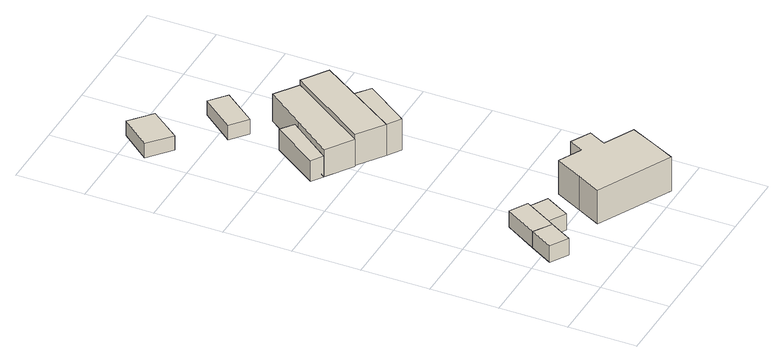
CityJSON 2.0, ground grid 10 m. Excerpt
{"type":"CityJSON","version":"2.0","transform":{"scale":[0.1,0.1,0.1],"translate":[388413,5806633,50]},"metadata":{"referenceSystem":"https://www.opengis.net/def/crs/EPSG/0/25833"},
"CityObjects":{
"building1":{"type":"Building","attributes":{"Gemeindeschluessel":"11000007","BezugspunktDach":"2200","function":"51009_1610","measuredHeight":2.59,"storeysAboveGround":0},"address":[{"country":"Germany","locality":"Berlin"}],"geometry":[{"type":"Solid","lod":"1","boundaries":[[[[0,1,2,3]],[[4,5,6,7]],[[4,7,3,2]],[[5,4,2,1]],[[6,5,1,0]],[[7,6,0,3]]]]}]},
"building2":{"type":"Building","attributes":{"Gemeindeschluessel":"11000007","BezugspunktDach":"2200","function":"31001_2463","measuredHeight":2.6,"storeysAboveGround":1},"address":[{"country":"Germany","locality":"Berlin","thoroughfareNumber":"76 (1)","thoroughfareName":"Tilkeroder Weg"}],"geometry":[{"type":"Solid","lod":"1","boundaries":[[[[1,8,9,10,11,2]],[[12,13,14,15,5,4]],[[12,4,2,11]],[[13,12,11,10]],[[14,13,10,9]],[[15,14,9,8]],[[5,15,8,1]],[[4,5,1,2]]]]}]},
"building3":{"type":"Building","attributes":{"Gemeindeschluessel":"11000007","BezugspunktDach":"2200","function":"31001_2463","measuredHeight":2.64,"storeysAboveGround":1},"address":[{"country":"Germany","locality":"Berlin","thoroughfareNumber":"78 (1)","thoroughfareName":"Tilkeroder Weg"}],"geometry":[{"type":"Solid","lod":"1","boundaries":[[[[16,17,9,8]],[[14,18,19,15]],[[14,15,8,9]],[[18,14,9,17]],[[19,18,17,16]],[[15,19,16,8]]]]}]},
"building4":{"type":"Building","attributes":{"Gemeindeschluessel":"11000007","BezugspunktDach":"2200","function":"31001_1010","measuredHeight":8.38,"storeysAboveGround":1},"address":[{"country":"Germany","locality":"Berlin","thoroughfareNumber":"78","thoroughfareName":"Tilkeroder Weg"}],"geometry":[{"type":"Solid","lod":"1","boundaries":[[[[20,21,22,23,24,25,26,27,28,29,30]],[[31,32,33,34,35,36,37,38,39,40,41]],[[31,41,30,29]],[[32,31,29,28]],[[33,32,28,27]],[[34,33,27,26]],[[35,34,26,25]],[[36,35,25,24]],[[37,36,24,23]],[[38,37,23,22]],[[39,38,22,21]],[[40,39,21,20]],[[41,40,20,30]]]]}]},
"building5":{"type":"Building","attributes":{"Gemeindeschluessel":"11000007","BezugspunktDach":"2200","function":"31001_2463","measuredHeight":2.27,"storeysAboveGround":1},"address":[{"country":"Germany","locality":"Berlin","thoroughfareNumber":"71 (1)","thoroughfareName":"Tilkeroder Weg"}],"geometry":[{"type":"Solid","lod":"1","boundaries":[[[[42,43,44,45]],[[46,47,48,49]],[[46,49,45,44]],[[47,46,44,43]],[[48,47,43,42]],[[49,48,42,45]]]]}]},
"building6":{"type":"Building","attributes":{"Gemeindeschluessel":"11000007","function":"31001_1010"},"address":[{"country":"Germany","locality":"Berlin","thoroughfareNumber":"73","thoroughfareName":"Tilkeroder Weg"}],"children":["building6-1","building6-2"]},
"building6-1":{"type":"BuildingPart","attributes":{"BezugspunktDach":"2200","measuredHeight":5.2,"storeysAboveGround":1},"parents":["building6"],"geometry":[{"type":"MultiSurface","lod":"1","boundaries":[[[50,51,52,53,54,55]],[[56,57,58,59,60,61]],[[62,63,61,55,54]],[[57,56,54,53],[64,65,62,56]],[[58,57,53,52]],[[59,58,52,51]],[[60,59,51,50]],[[61,60,50,55]],[[56,61,63,62]],[[62,65,64,56]]]}]},
"building6-2":{"type":"BuildingPart","attributes":{"BezugspunktDach":"2200","measuredHeight":3.27,"storeysAboveGround":1},"parents":["building6"],"geometry":[{"type":"MultiSurface","lod":"1","boundaries":[[[63,65,66,67]],[[68,64,61,69]],[[68,69,67,66]],[[64,68,66,65]],[[61,64,56,61,63]],[[69,61,63,67]],[[63,61,56,62]],[[65,62,56,64]]]}]},
"building7":{"type":"Building","attributes":{"Gemeindeschluessel":"11000007","BezugspunktDach":"2200","function":"31001_2463","measuredHeight":2.31,"storeysAboveGround":1},"address":[{"country":"Germany","locality":"Berlin","thoroughfareNumber":"73 (1)","thoroughfareName":"Tilkeroder Weg"}],"geometry":[{"type":"Solid","lod":"1","boundaries":[[[[70,71,72,73]],[[74,75,76,77]],[[74,77,73,72]],[[75,74,72,71]],[[76,75,71,70]],[[77,76,70,73]]]]}]},
"building8":{"type":"Building","attributes":{"Gemeindeschluessel":"11000007","function":"31001_1010"},"address":[{"country":"Germany","locality":"Berlin","thoroughfareNumber":"75","thoroughfareName":"Tilkeroder Weg"}],"children":["building8-1","building8-2"]},
"building8-1":{"type":"BuildingPart","attributes":{"BezugspunktDach":"2200","measuredHeight":5,"storeysAboveGround":1},"parents":["building8"],"geometry":[{"type":"MultiSurface","lod":"1","boundaries":[[[78,79,80,81]],[[82,83,84,85]],[[82,85,81,80]],[[83,82,80,79]],[[86,87,88,83,79,78]],[[85,84,78,81]],[[88,87,86,78,84]]]}]},
"building8-2":{"type":"BuildingPart","attributes":{"BezugspunktDach":"2200","measuredHeight":5,"storeysAboveGround":1},"parents":["building8"],"geometry":[{"type":"Solid","lod":"1","boundaries":[[[[89,90,86,78]],[[87,91,92,84]],[[91,87,86,90]],[[92,91,90,89]],[[84,92,89,78]],[[87,84,78,86]]]]}]}
},
"vertices":[
[44,67,31],[64,101,31],[38,117,31],[18,83,31],[38,117,5],[64,101,5],[44,67,5],[18,83,5],
[69,109,31],[90,145,31],[93,150,31],[67,165,31],[67,165,5],[93,150,5],[90,145,5],[69,109,5],
[93,94,31],[114,131,31],[114,131,5],[93,94,5],
[231,8,60],[249,43,60],[266,79,60],[222,101,60],[224,106,60],[235,127,60],[206,142,60],[195,121,60],[161,138,60],[140,98,60],[122,63,60],[140,98,6],[161,138,6],[195,121,6],[206,142,6],[235,127,6],[224,106,6],[222,101,6],[266,79,6],[249,43,6],[231,8,6],[122,63,6],
[41,637,24],[76,682,24],[44,709,24],[8,665,24],[44,709,1],[76,682,1],[41,637,1],[8,665,1],
[107,407,46],[147,466,46],[187,525,46],[153,549,46],[111,491,46],[68,434,46],[111,491,3],[153,549,3],[187,525,3],[147,466,3],[107,407,3],[68,434,3],[111,491,36],[68,434,36],[117,499,3],[117,499,36],
[98,513,36],[51,445,36],[98,513,3],[51,445,3],
[113,562,27],[151,611,27],[127,631,27],[88,582,27],[127,631,4],[151,611,4],[113,562,4],[88,582,4],
[145,380,54],[224,500,54],[187,525,54],[107,407,54],[187,525,4],[224,500,4],[145,380,4],[107,407,4],[190,448,54],[190,448,4],[166,412,4],
[165,367,54],[211,432,54],[211,432,4],[165,367,4]
]}
